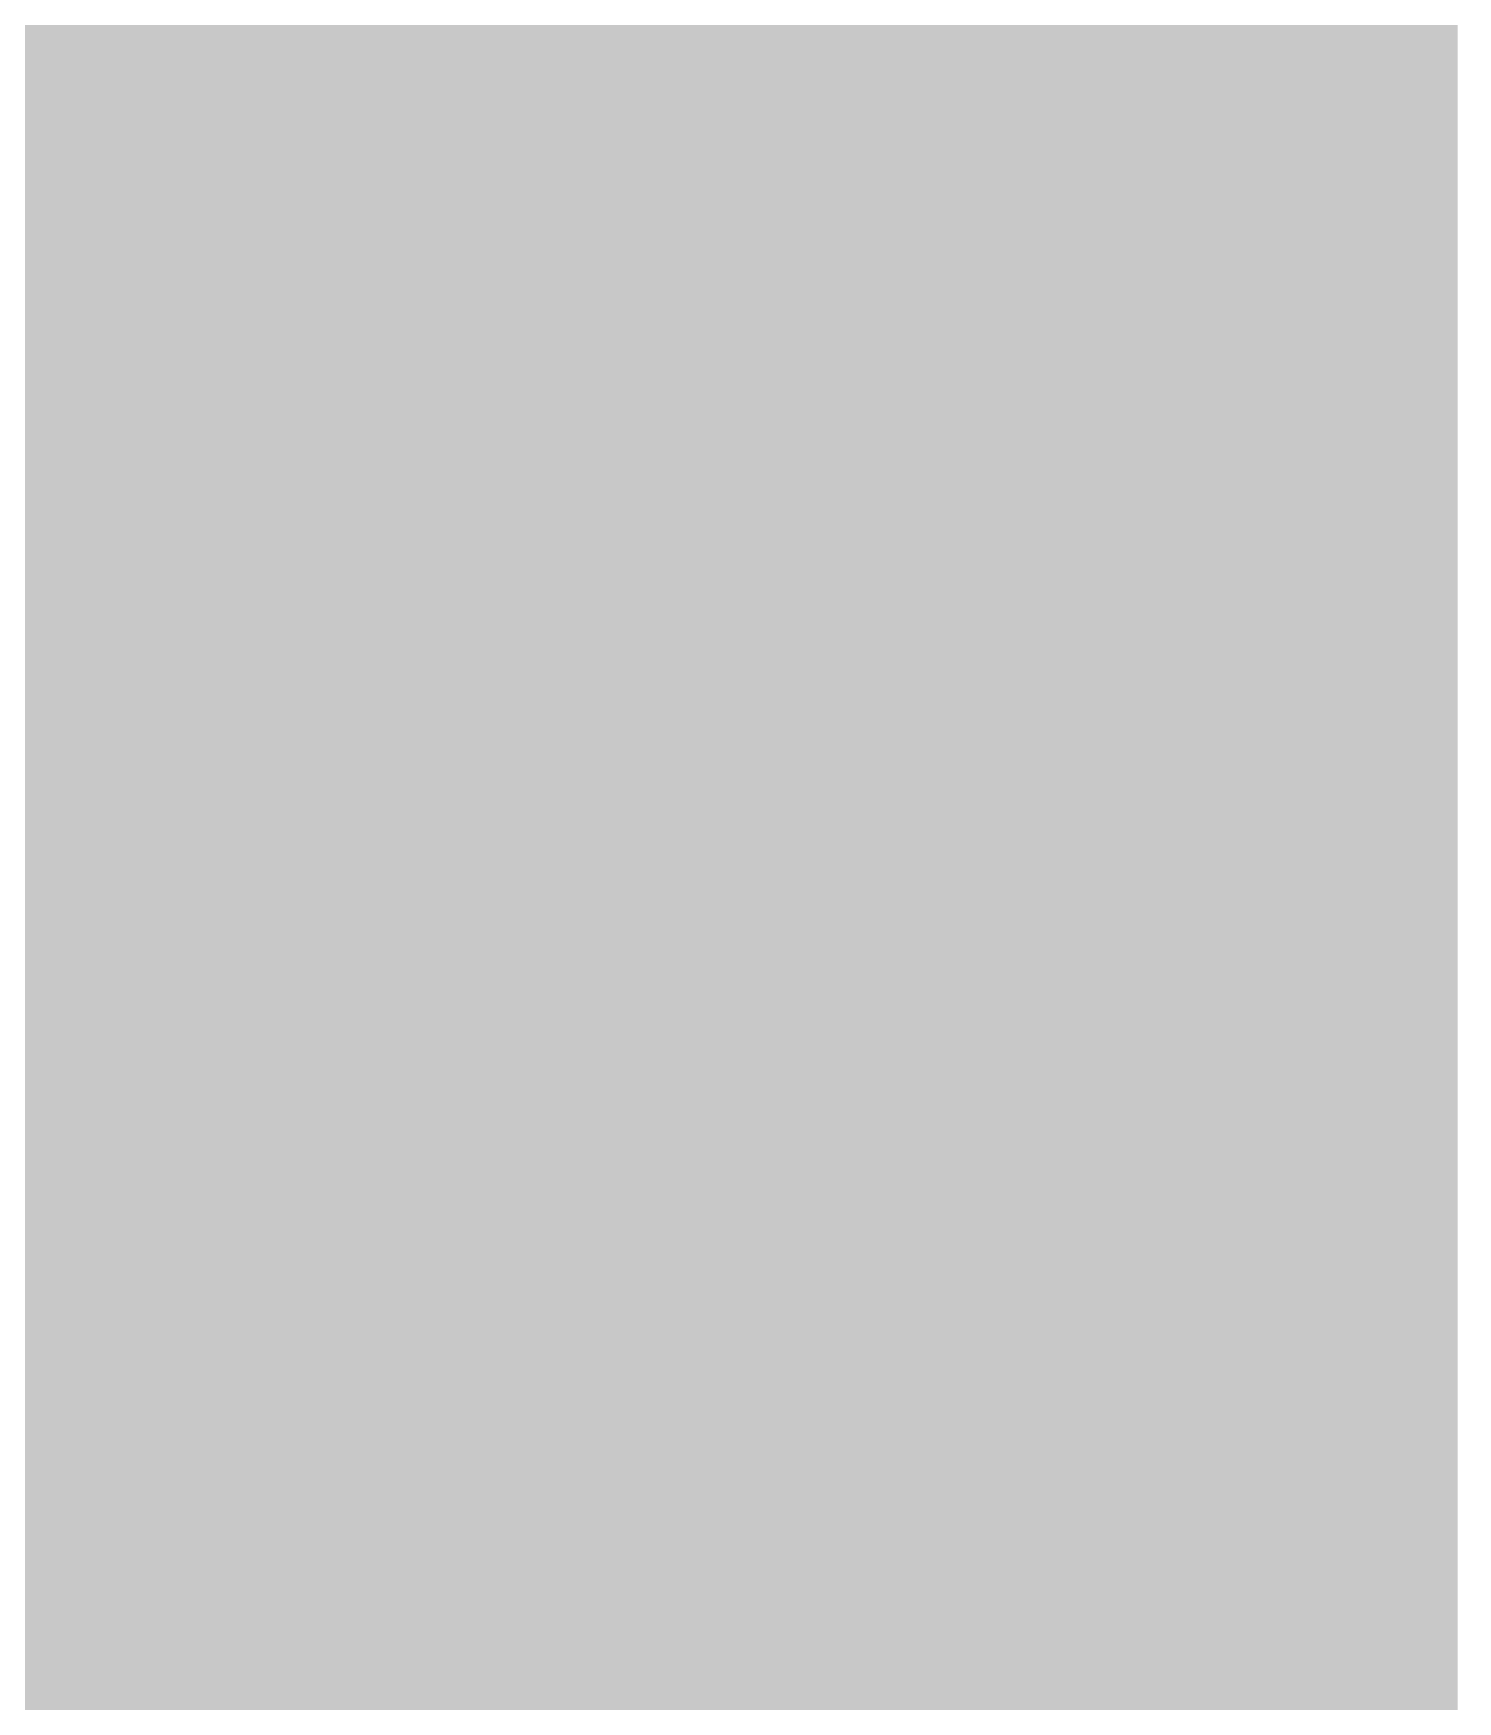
# Model space of a CAD drawing. Extents: x -0.1 to 65.1, y -1.2 to 30.1.
# Drawn here: x 35.0877 to 35.3805, y 5.6083 to 5.9512 of the extents above; entities that cross this region are included whole.
import ezdxf

# ---------------------------------------------------------------- set-up
doc = ezdxf.new("R2010")
doc.units = 0
doc.header["$MEASUREMENT"] = 0
doc.layers.get('0').update_dxf_attribs({"linetype": 'CONTINUOUS'})
doc.layers.add('2D_LINE_126', color=7, linetype='CONTINUOUS')

# ---------------------------------------------------------------- blocks, each defined once
blk = doc.blocks.new('SMOOTH_0$0254')
at = {"const_width": 0.0127}
blk.add_lwpolyline([(-0.00635, 0, 1), (0.00635, 0, 1)], format="xyb", close=True, dxfattribs=at)
blk = doc.blocks.new('DRAWING_63')
at = {"layer": '2D_LINE_126', "const_width": 0.0254}
for points in [[(4.98348, -1.90881), (4.98348, -1.89738), (4.98348, -1.88595), (4.98348, -1.87452), (4.98348, -1.86309), (4.98348, -1.85166), (4.98348, -1.84023), (4.98348, -1.8288), (4.98348, -1.81737), (4.98348, -1.80594), (4.98348, -1.79451), (4.98348, -1.78308), (4.98348, -1.77165), (4.98348, -1.76022), (4.98348, -1.74879), (4.98348, -1.73736), (4.98348, -1.72593), (4.98348, -1.7145), (4.98348, -1.70307), (4.98348, -1.69164), (4.98348, -1.68021), (4.98348, -1.66878), (4.98348, -1.65735), (4.98348, -1.64592), (4.98348, -1.63449), (4.98348, -1.62306), (4.98348, -1.61163), (4.98348, -1.6002), (4.98348, -1.58877), (4.98348, -1.57734), (4.98348, -1.56591), (4.98348, -1.55448), (4.98348, -1.54305), (4.98348, -1.53162)], [(4.74345, -1.90881), (4.74345, -1.89738), (4.74345, -1.88595), (4.74345, -1.87452), (4.74345, -1.86309), (4.74345, -1.85166), (4.74345, -1.84023), (4.74345, -1.8288), (4.74345, -1.81737), (4.74345, -1.80594), (4.74345, -1.79451), (4.74345, -1.78308), (4.74345, -1.77165), (4.74345, -1.76022), (4.74345, -1.74879), (4.74345, -1.73736), (4.74345, -1.72593), (4.74345, -1.7145), (4.74345, -1.70307), (4.74345, -1.69164), (4.74345, -1.68021), (4.74345, -1.66878), (4.74345, -1.65735), (4.74345, -1.64592), (4.74345, -1.63449), (4.74345, -1.62306), (4.74345, -1.61163), (4.74345, -1.6002), (4.74345, -1.58877), (4.74345, -1.57734), (4.74345, -1.56591), (4.74345, -1.55448), (4.74345, -1.54305), (4.74345, -1.53162)], [(4.9149, -1.90881), (4.9149, -1.89738), (4.9149, -1.88595), (4.9149, -1.87452), (4.9149, -1.86309), (4.9149, -1.85166), (4.9149, -1.84023), (4.9149, -1.8288), (4.9149, -1.81737), (4.9149, -1.80594), (4.9149, -1.79451), (4.9149, -1.78308), (4.9149, -1.77165), (4.9149, -1.76022), (4.9149, -1.74879), (4.9149, -1.73736), (4.9149, -1.72593), (4.9149, -1.7145), (4.9149, -1.70307), (4.9149, -1.69164), (4.9149, -1.68021), (4.9149, -1.66878), (4.9149, -1.65735), (4.9149, -1.64592), (4.9149, -1.63449), (4.9149, -1.62306), (4.9149, -1.61163), (4.9149, -1.6002), (4.9149, -1.58877), (4.9149, -1.57734), (4.9149, -1.56591), (4.9149, -1.55448), (4.9149, -1.54305), (4.9149, -1.53162)], [(4.73202, -1.90881), (4.73202, -1.89738), (4.73202, -1.88595), (4.73202, -1.87452), (4.73202, -1.86309), (4.73202, -1.85166), (4.73202, -1.84023), (4.73202, -1.8288), (4.73202, -1.81737), (4.73202, -1.80594), (4.73202, -1.79451), (4.73202, -1.78308), (4.73202, -1.77165), (4.73202, -1.76022), (4.73202, -1.74879), (4.73202, -1.73736), (4.73202, -1.72593), (4.73202, -1.7145), (4.73202, -1.70307), (4.73202, -1.69164), (4.73202, -1.68021), (4.73202, -1.66878), (4.73202, -1.65735), (4.73202, -1.64592), (4.73202, -1.63449), (4.73202, -1.62306), (4.73202, -1.61163), (4.73202, -1.6002), (4.73202, -1.58877), (4.73202, -1.57734), (4.73202, -1.56591), (4.73202, -1.55448), (4.73202, -1.54305), (4.73202, -1.53162)], [(4.77774, -1.90881), (4.77774, -1.89738), (4.77774, -1.88595), (4.77774, -1.87452), (4.77774, -1.86309), (4.77774, -1.85166), (4.77774, -1.84023), (4.77774, -1.8288), (4.77774, -1.81737), (4.77774, -1.80594), (4.77774, -1.79451), (4.77774, -1.78308), (4.77774, -1.77165), (4.77774, -1.76022), (4.77774, -1.74879), (4.77774, -1.73736), (4.77774, -1.72593), (4.77774, -1.7145), (4.77774, -1.70307), (4.77774, -1.69164), (4.77774, -1.68021), (4.77774, -1.66878), (4.77774, -1.65735), (4.77774, -1.64592), (4.77774, -1.63449), (4.77774, -1.62306), (4.77774, -1.61163), (4.77774, -1.6002), (4.77774, -1.58877), (4.77774, -1.57734), (4.77774, -1.56591), (4.77774, -1.55448), (4.77774, -1.54305), (4.77774, -1.53162)], [(4.76631, -1.90881), (4.76631, -1.89738), (4.76631, -1.88595), (4.76631, -1.87452), (4.76631, -1.86309), (4.76631, -1.85166), (4.76631, -1.84023), (4.76631, -1.8288), (4.76631, -1.81737), (4.76631, -1.80594), (4.76631, -1.79451), (4.76631, -1.78308), (4.76631, -1.77165), (4.76631, -1.76022), (4.76631, -1.74879), (4.76631, -1.73736), (4.76631, -1.72593), (4.76631, -1.7145), (4.76631, -1.70307), (4.76631, -1.69164), (4.76631, -1.68021), (4.76631, -1.66878), (4.76631, -1.65735), (4.76631, -1.64592), (4.76631, -1.63449), (4.76631, -1.62306), (4.76631, -1.61163), (4.76631, -1.6002), (4.76631, -1.58877), (4.76631, -1.57734), (4.76631, -1.56591), (4.76631, -1.55448), (4.76631, -1.54305), (4.76631, -1.53162)], [(4.97205, -1.90881), (4.97205, -1.89738), (4.97205, -1.88595), (4.97205, -1.87452), (4.97205, -1.86309), (4.97205, -1.85166), (4.97205, -1.84023), (4.97205, -1.8288), (4.97205, -1.81737), (4.97205, -1.80594), (4.97205, -1.79451), (4.97205, -1.78308), (4.97205, -1.77165), (4.97205, -1.76022), (4.97205, -1.74879), (4.97205, -1.73736), (4.97205, -1.72593), (4.97205, -1.7145), (4.97205, -1.70307), (4.97205, -1.69164), (4.97205, -1.68021), (4.97205, -1.66878), (4.97205, -1.65735), (4.97205, -1.64592), (4.97205, -1.63449), (4.97205, -1.62306), (4.97205, -1.61163), (4.97205, -1.6002), (4.97205, -1.58877), (4.97205, -1.57734), (4.97205, -1.56591), (4.97205, -1.55448), (4.97205, -1.54305), (4.97205, -1.53162)], [(4.8006, -1.90881), (4.8006, -1.89738), (4.8006, -1.88595), (4.8006, -1.87452), (4.8006, -1.86309), (4.8006, -1.85166), (4.8006, -1.84023), (4.8006, -1.8288), (4.8006, -1.81737), (4.8006, -1.80594), (4.8006, -1.79451), (4.8006, -1.78308), (4.8006, -1.77165), (4.8006, -1.76022), (4.8006, -1.74879), (4.8006, -1.73736), (4.8006, -1.72593), (4.8006, -1.7145), (4.8006, -1.70307), (4.8006, -1.69164), (4.8006, -1.68021), (4.8006, -1.66878), (4.8006, -1.65735), (4.8006, -1.64592), (4.8006, -1.63449), (4.8006, -1.62306), (4.8006, -1.61163), (4.8006, -1.6002), (4.8006, -1.58877), (4.8006, -1.57734), (4.8006, -1.56591), (4.8006, -1.55448), (4.8006, -1.54305), (4.8006, -1.53162)], [(4.82346, -1.90881), (4.82346, -1.89738), (4.82346, -1.88595), (4.82346, -1.87452), (4.82346, -1.86309), (4.82346, -1.85166), (4.82346, -1.84023), (4.82346, -1.8288), (4.82346, -1.81737), (4.82346, -1.80594), (4.82346, -1.79451), (4.82346, -1.78308), (4.82346, -1.77165), (4.82346, -1.76022), (4.82346, -1.74879), (4.82346, -1.73736), (4.82346, -1.72593), (4.82346, -1.7145), (4.82346, -1.70307), (4.82346, -1.69164), (4.82346, -1.68021), (4.82346, -1.66878), (4.82346, -1.65735), (4.82346, -1.64592), (4.82346, -1.63449), (4.82346, -1.62306), (4.82346, -1.61163), (4.82346, -1.6002), (4.82346, -1.58877), (4.82346, -1.57734), (4.82346, -1.56591), (4.82346, -1.55448), (4.82346, -1.54305), (4.82346, -1.53162)], [(5.01777, -1.90881), (5.01777, -1.89738), (5.01777, -1.88595), (5.01777, -1.87452), (5.01777, -1.86309), (5.01777, -1.85166), (5.01777, -1.84023), (5.01777, -1.8288), (5.01777, -1.81737), (5.01777, -1.80594), (5.01777, -1.79451), (5.01777, -1.78308), (5.01777, -1.77165), (5.01777, -1.76022), (5.01777, -1.74879), (5.01777, -1.73736), (5.01777, -1.72593), (5.01777, -1.7145), (5.01777, -1.70307), (5.01777, -1.69164), (5.01777, -1.68021), (5.01777, -1.66878), (5.01777, -1.65735), (5.01777, -1.64592), (5.01777, -1.63449), (5.01777, -1.62306), (5.01777, -1.61163), (5.01777, -1.6002), (5.01777, -1.58877), (5.01777, -1.57734), (5.01777, -1.56591), (5.01777, -1.55448), (5.01777, -1.54305), (5.01777, -1.53162)], [(4.85775, -1.90881), (4.85775, -1.89738), (4.85775, -1.88595), (4.85775, -1.87452), (4.85775, -1.86309), (4.85775, -1.85166), (4.85775, -1.84023), (4.85775, -1.8288), (4.85775, -1.81737), (4.85775, -1.80594), (4.85775, -1.79451), (4.85775, -1.78308), (4.85775, -1.77165), (4.85775, -1.76022), (4.85775, -1.74879), (4.85775, -1.73736), (4.85775, -1.72593), (4.85775, -1.7145), (4.85775, -1.70307), (4.85775, -1.69164), (4.85775, -1.68021), (4.85775, -1.66878), (4.85775, -1.65735), (4.85775, -1.64592), (4.85775, -1.63449), (4.85775, -1.62306), (4.85775, -1.61163), (4.85775, -1.6002), (4.85775, -1.58877), (4.85775, -1.57734), (4.85775, -1.56591), (4.85775, -1.55448), (4.85775, -1.54305), (4.85775, -1.53162)], [(5.01777, -1.54305), (5.00634, -1.54305), (5.00634, -1.53162)], [(5.01777, -1.55448), (5.00634, -1.55448), (5.00634, -1.54305), (4.99491, -1.54305), (4.99491, -1.53162)], [(5.01777, -1.56591), (5.00634, -1.56591), (5.00634, -1.55448), (4.99491, -1.55448), (4.99491, -1.54305), (4.98348, -1.54305), (4.97205, -1.54305), (4.96062, -1.54305), (4.96062, -1.53162)], [(5.01777, -1.57734), (5.00634, -1.57734), (5.00634, -1.56591), (4.99491, -1.56591), (4.99491, -1.55448), (4.98348, -1.55448), (4.97205, -1.55448), (4.96062, -1.55448), (4.96062, -1.54305), (4.94919, -1.54305), (4.94919, -1.53162)], [(5.01777, -1.58877), (5.00634, -1.58877), (5.00634, -1.57734), (4.99491, -1.57734), (4.99491, -1.56591), (4.98348, -1.56591), (4.97205, -1.56591), (4.96062, -1.56591), (4.96062, -1.55448), (4.94919, -1.55448), (4.94919, -1.54305), (4.93776, -1.54305), (4.93776, -1.53162)], [(5.01777, -1.6002), (5.00634, -1.6002), (5.00634, -1.58877), (4.99491, -1.58877), (4.99491, -1.57734), (4.98348, -1.57734), (4.97205, -1.57734), (4.96062, -1.57734), (4.96062, -1.56591), (4.94919, -1.56591), (4.94919, -1.55448), (4.93776, -1.55448), (4.93776, -1.54305), (4.92633, -1.54305), (4.92633, -1.53162)], [(5.01777, -1.61163), (5.00634, -1.61163), (5.00634, -1.6002), (4.99491, -1.6002), (4.99491, -1.58877), (4.98348, -1.58877), (4.97205, -1.58877), (4.96062, -1.58877), (4.96062, -1.57734), (4.94919, -1.57734), (4.94919, -1.56591), (4.93776, -1.56591), (4.93776, -1.55448), (4.92633, -1.55448), (4.92633, -1.54305), (4.9149, -1.54305), (4.90347, -1.54305), (4.90347, -1.53162)], [(5.01777, -1.62306), (5.00634, -1.62306), (5.00634, -1.61163), (4.99491, -1.61163), (4.99491, -1.6002), (4.98348, -1.6002), (4.97205, -1.6002), (4.96062, -1.6002), (4.96062, -1.58877), (4.94919, -1.58877), (4.94919, -1.57734), (4.93776, -1.57734), (4.93776, -1.56591), (4.92633, -1.56591), (4.92633, -1.55448), (4.9149, -1.55448), (4.90347, -1.55448), (4.90347, -1.54305), (4.89204, -1.54305), (4.89204, -1.53162)], [(5.01777, -1.63449), (5.00634, -1.63449), (5.00634, -1.62306), (4.99491, -1.62306), (4.99491, -1.61163), (4.98348, -1.61163), (4.97205, -1.61163), (4.96062, -1.61163), (4.96062, -1.6002), (4.94919, -1.6002), (4.94919, -1.58877), (4.93776, -1.58877), (4.93776, -1.57734), (4.92633, -1.57734), (4.92633, -1.56591), (4.9149, -1.56591), (4.90347, -1.56591), (4.90347, -1.55448), (4.89204, -1.55448), (4.89204, -1.54305), (4.88061, -1.54305), (4.88061, -1.53162)], [(5.01777, -1.64592), (5.00634, -1.64592), (5.00634, -1.63449), (4.99491, -1.63449), (4.99491, -1.62306), (4.98348, -1.62306), (4.97205, -1.62306), (4.96062, -1.62306), (4.96062, -1.61163), (4.94919, -1.61163), (4.94919, -1.6002), (4.93776, -1.6002), (4.93776, -1.58877), (4.92633, -1.58877), (4.92633, -1.57734), (4.9149, -1.57734), (4.90347, -1.57734), (4.90347, -1.56591), (4.89204, -1.56591), (4.89204, -1.55448), (4.88061, -1.55448), (4.88061, -1.54305), (4.86918, -1.54305), (4.86918, -1.53162)], [(5.01777, -1.65735), (5.00634, -1.65735), (5.00634, -1.64592), (4.99491, -1.64592), (4.99491, -1.63449), (4.98348, -1.63449), (4.97205, -1.63449), (4.96062, -1.63449), (4.96062, -1.62306), (4.94919, -1.62306), (4.94919, -1.61163), (4.93776, -1.61163), (4.93776, -1.6002), (4.92633, -1.6002), (4.92633, -1.58877), (4.9149, -1.58877), (4.90347, -1.58877), (4.90347, -1.57734), (4.89204, -1.57734), (4.89204, -1.56591), (4.88061, -1.56591), (4.88061, -1.55448), (4.86918, -1.55448), (4.86918, -1.54305), (4.85775, -1.54305), (4.84632, -1.54305), (4.84632, -1.53162)], [(5.01777, -1.66878), (5.00634, -1.66878), (5.00634, -1.65735), (4.99491, -1.65735), (4.99491, -1.64592), (4.98348, -1.64592), (4.97205, -1.64592), (4.96062, -1.64592), (4.96062, -1.63449), (4.94919, -1.63449), (4.94919, -1.62306), (4.93776, -1.62306), (4.93776, -1.61163), (4.92633, -1.61163), (4.92633, -1.6002), (4.9149, -1.6002), (4.90347, -1.6002), (4.90347, -1.58877), (4.89204, -1.58877), (4.89204, -1.57734), (4.88061, -1.57734), (4.88061, -1.56591), (4.86918, -1.56591), (4.86918, -1.55448), (4.85775, -1.55448), (4.84632, -1.55448), (4.84632, -1.54305), (4.83489, -1.54305), (4.83489, -1.53162)], [(5.01777, -1.68021), (5.00634, -1.68021), (5.00634, -1.66878), (4.99491, -1.66878), (4.99491, -1.65735), (4.98348, -1.65735), (4.97205, -1.65735), (4.96062, -1.65735), (4.96062, -1.64592), (4.94919, -1.64592), (4.94919, -1.63449), (4.93776, -1.63449), (4.93776, -1.62306), (4.92633, -1.62306), (4.92633, -1.61163), (4.9149, -1.61163), (4.90347, -1.61163), (4.90347, -1.6002), (4.89204, -1.6002), (4.89204, -1.58877), (4.88061, -1.58877), (4.88061, -1.57734), (4.86918, -1.57734), (4.86918, -1.56591), (4.85775, -1.56591), (4.84632, -1.56591), (4.84632, -1.55448), (4.83489, -1.55448), (4.83489, -1.54305), (4.82346, -1.54305), (4.81203, -1.54305), (4.81203, -1.53162)], [(5.01777, -1.69164), (5.00634, -1.69164), (5.00634, -1.68021), (4.99491, -1.68021), (4.99491, -1.66878), (4.98348, -1.66878), (4.97205, -1.66878), (4.96062, -1.66878), (4.96062, -1.65735), (4.94919, -1.65735), (4.94919, -1.64592), (4.93776, -1.64592), (4.93776, -1.63449), (4.92633, -1.63449), (4.92633, -1.62306), (4.9149, -1.62306), (4.90347, -1.62306), (4.90347, -1.61163), (4.89204, -1.61163), (4.89204, -1.6002), (4.88061, -1.6002), (4.88061, -1.58877), (4.86918, -1.58877), (4.86918, -1.57734), (4.85775, -1.57734), (4.84632, -1.57734), (4.84632, -1.56591), (4.83489, -1.56591), (4.83489, -1.55448), (4.82346, -1.55448), (4.81203, -1.55448), (4.81203, -1.54305), (4.8006, -1.54305), (4.78917, -1.54305), (4.78917, -1.53162)], [(5.01777, -1.70307), (5.00634, -1.70307), (5.00634, -1.69164), (4.99491, -1.69164), (4.99491, -1.68021), (4.98348, -1.68021), (4.97205, -1.68021), (4.96062, -1.68021), (4.96062, -1.66878), (4.94919, -1.66878), (4.94919, -1.65735), (4.93776, -1.65735), (4.93776, -1.64592), (4.92633, -1.64592), (4.92633, -1.63449), (4.9149, -1.63449), (4.90347, -1.63449), (4.90347, -1.62306), (4.89204, -1.62306), (4.89204, -1.61163), (4.88061, -1.61163), (4.88061, -1.6002), (4.86918, -1.6002), (4.86918, -1.58877), (4.85775, -1.58877), (4.84632, -1.58877), (4.84632, -1.57734), (4.83489, -1.57734), (4.83489, -1.56591), (4.82346, -1.56591), (4.81203, -1.56591), (4.81203, -1.55448), (4.8006, -1.55448), (4.78917, -1.55448), (4.78917, -1.54305), (4.77774, -1.54305), (4.76631, -1.54305), (4.75488, -1.54305), (4.75488, -1.53162)], [(5.01777, -1.7145), (5.00634, -1.7145), (5.00634, -1.70307), (4.99491, -1.70307), (4.99491, -1.69164), (4.98348, -1.69164), (4.97205, -1.69164), (4.96062, -1.69164), (4.96062, -1.68021), (4.94919, -1.68021), (4.94919, -1.66878), (4.93776, -1.66878), (4.93776, -1.65735), (4.92633, -1.65735), (4.92633, -1.64592), (4.9149, -1.64592), (4.90347, -1.64592), (4.90347, -1.63449), (4.89204, -1.63449), (4.89204, -1.62306), (4.88061, -1.62306), (4.88061, -1.61163), (4.86918, -1.61163), (4.86918, -1.6002), (4.85775, -1.6002), (4.84632, -1.6002), (4.84632, -1.58877), (4.83489, -1.58877), (4.83489, -1.57734), (4.82346, -1.57734), (4.81203, -1.57734), (4.81203, -1.56591), (4.8006, -1.56591), (4.78917, -1.56591), (4.78917, -1.55448), (4.77774, -1.55448), (4.76631, -1.55448), (4.75488, -1.55448), (4.75488, -1.54305), (4.74345, -1.54305), (4.73202, -1.54305), (4.72059, -1.54305)], [(5.01777, -1.72593), (5.00634, -1.72593), (5.00634, -1.7145), (4.99491, -1.7145), (4.99491, -1.70307), (4.98348, -1.70307), (4.97205, -1.70307), (4.96062, -1.70307), (4.96062, -1.69164), (4.94919, -1.69164), (4.94919, -1.68021), (4.93776, -1.68021), (4.93776, -1.66878), (4.92633, -1.66878), (4.92633, -1.65735), (4.9149, -1.65735), (4.90347, -1.65735), (4.90347, -1.64592), (4.89204, -1.64592), (4.89204, -1.63449), (4.88061, -1.63449), (4.88061, -1.62306), (4.86918, -1.62306), (4.86918, -1.61163), (4.85775, -1.61163), (4.84632, -1.61163), (4.84632, -1.6002), (4.83489, -1.6002), (4.83489, -1.58877), (4.82346, -1.58877), (4.81203, -1.58877), (4.81203, -1.57734), (4.8006, -1.57734), (4.78917, -1.57734), (4.78917, -1.56591), (4.77774, -1.56591), (4.76631, -1.56591), (4.75488, -1.56591), (4.75488, -1.55448), (4.74345, -1.55448), (4.73202, -1.55448), (4.72059, -1.55448)], [(5.01777, -1.73736), (5.00634, -1.73736), (5.00634, -1.72593), (4.99491, -1.72593), (4.99491, -1.7145), (4.98348, -1.7145), (4.97205, -1.7145), (4.96062, -1.7145), (4.96062, -1.70307), (4.94919, -1.70307), (4.94919, -1.69164), (4.93776, -1.69164), (4.93776, -1.68021), (4.92633, -1.68021), (4.92633, -1.66878), (4.9149, -1.66878), (4.90347, -1.66878), (4.90347, -1.65735), (4.89204, -1.65735), (4.89204, -1.64592), (4.88061, -1.64592), (4.88061, -1.63449), (4.86918, -1.63449), (4.86918, -1.62306), (4.85775, -1.62306), (4.84632, -1.62306), (4.84632, -1.61163), (4.83489, -1.61163), (4.83489, -1.6002), (4.82346, -1.6002), (4.81203, -1.6002), (4.81203, -1.58877), (4.8006, -1.58877), (4.78917, -1.58877), (4.78917, -1.57734), (4.77774, -1.57734), (4.76631, -1.57734), (4.75488, -1.57734), (4.75488, -1.56591), (4.74345, -1.56591), (4.73202, -1.56591), (4.72059, -1.56591)], [(5.01777, -1.74879), (5.00634, -1.74879), (5.00634, -1.73736), (4.99491, -1.73736), (4.99491, -1.72593), (4.98348, -1.72593), (4.97205, -1.72593), (4.96062, -1.72593), (4.96062, -1.7145), (4.94919, -1.7145), (4.94919, -1.70307), (4.93776, -1.70307), (4.93776, -1.69164), (4.92633, -1.69164), (4.92633, -1.68021), (4.9149, -1.68021), (4.90347, -1.68021), (4.90347, -1.66878), (4.89204, -1.66878), (4.89204, -1.65735), (4.88061, -1.65735), (4.88061, -1.64592), (4.86918, -1.64592), (4.86918, -1.63449), (4.85775, -1.63449), (4.84632, -1.63449), (4.84632, -1.62306), (4.83489, -1.62306), (4.83489, -1.61163), (4.82346, -1.61163), (4.81203, -1.61163), (4.81203, -1.6002), (4.8006, -1.6002), (4.78917, -1.6002), (4.78917, -1.58877), (4.77774, -1.58877), (4.76631, -1.58877), (4.75488, -1.58877), (4.75488, -1.57734), (4.74345, -1.57734), (4.73202, -1.57734), (4.72059, -1.57734)], [(5.01777, -1.76022), (5.00634, -1.76022), (5.00634, -1.74879), (4.99491, -1.74879), (4.99491, -1.73736), (4.98348, -1.73736), (4.97205, -1.73736), (4.96062, -1.73736), (4.96062, -1.72593), (4.94919, -1.72593), (4.94919, -1.7145), (4.93776, -1.7145), (4.93776, -1.70307), (4.92633, -1.70307), (4.92633, -1.69164), (4.9149, -1.69164), (4.90347, -1.69164), (4.90347, -1.68021), (4.89204, -1.68021), (4.89204, -1.66878), (4.88061, -1.66878), (4.88061, -1.65735), (4.86918, -1.65735), (4.86918, -1.64592), (4.85775, -1.64592), (4.84632, -1.64592), (4.84632, -1.63449), (4.83489, -1.63449), (4.83489, -1.62306), (4.82346, -1.62306), (4.81203, -1.62306), (4.81203, -1.61163), (4.8006, -1.61163), (4.78917, -1.61163), (4.78917, -1.6002), (4.77774, -1.6002), (4.76631, -1.6002), (4.75488, -1.6002), (4.75488, -1.58877), (4.74345, -1.58877), (4.73202, -1.58877), (4.72059, -1.58877)], [(5.01777, -1.77165), (5.00634, -1.77165), (5.00634, -1.76022), (4.99491, -1.76022), (4.99491, -1.74879), (4.98348, -1.74879), (4.97205, -1.74879), (4.96062, -1.74879), (4.96062, -1.73736), (4.94919, -1.73736), (4.94919, -1.72593), (4.93776, -1.72593), (4.93776, -1.7145), (4.92633, -1.7145), (4.92633, -1.70307), (4.9149, -1.70307), (4.90347, -1.70307), (4.90347, -1.69164), (4.89204, -1.69164), (4.89204, -1.68021), (4.88061, -1.68021), (4.88061, -1.66878), (4.86918, -1.66878), (4.86918, -1.65735), (4.85775, -1.65735), (4.84632, -1.65735), (4.84632, -1.64592), (4.83489, -1.64592), (4.83489, -1.63449), (4.82346, -1.63449), (4.81203, -1.63449), (4.81203, -1.62306), (4.8006, -1.62306), (4.78917, -1.62306), (4.78917, -1.61163), (4.77774, -1.61163), (4.76631, -1.61163), (4.75488, -1.61163), (4.75488, -1.6002), (4.74345, -1.6002), (4.73202, -1.6002), (4.72059, -1.6002)], [(5.01777, -1.78308), (5.00634, -1.78308), (5.00634, -1.77165), (4.99491, -1.77165), (4.99491, -1.76022), (4.98348, -1.76022), (4.97205, -1.76022), (4.96062, -1.76022), (4.96062, -1.74879), (4.94919, -1.74879), (4.94919, -1.73736), (4.93776, -1.73736), (4.93776, -1.72593), (4.92633, -1.72593), (4.92633, -1.7145), (4.9149, -1.7145), (4.90347, -1.7145), (4.90347, -1.70307), (4.89204, -1.70307), (4.89204, -1.69164), (4.88061, -1.69164), (4.88061, -1.68021), (4.86918, -1.68021), (4.86918, -1.66878), (4.85775, -1.66878), (4.84632, -1.66878), (4.84632, -1.65735), (4.83489, -1.65735), (4.83489, -1.64592), (4.82346, -1.64592), (4.81203, -1.64592), (4.81203, -1.63449), (4.8006, -1.63449), (4.78917, -1.63449), (4.78917, -1.62306), (4.77774, -1.62306), (4.76631, -1.62306), (4.75488, -1.62306), (4.75488, -1.61163), (4.74345, -1.61163), (4.73202, -1.61163), (4.72059, -1.61163)], [(5.01777, -1.79451), (5.00634, -1.79451), (5.00634, -1.78308), (4.99491, -1.78308), (4.99491, -1.77165), (4.98348, -1.77165), (4.97205, -1.77165), (4.96062, -1.77165), (4.96062, -1.76022), (4.94919, -1.76022), (4.94919, -1.74879), (4.93776, -1.74879), (4.93776, -1.73736), (4.92633, -1.73736), (4.92633, -1.72593), (4.9149, -1.72593), (4.90347, -1.72593), (4.90347, -1.7145), (4.89204, -1.7145), (4.89204, -1.70307), (4.88061, -1.70307), (4.88061, -1.69164), (4.86918, -1.69164), (4.86918, -1.68021), (4.85775, -1.68021), (4.84632, -1.68021), (4.84632, -1.66878), (4.83489, -1.66878), (4.83489, -1.65735), (4.82346, -1.65735), (4.81203, -1.65735), (4.81203, -1.64592), (4.8006, -1.64592), (4.78917, -1.64592), (4.78917, -1.63449), (4.77774, -1.63449), (4.76631, -1.63449), (4.75488, -1.63449), (4.75488, -1.62306), (4.74345, -1.62306), (4.73202, -1.62306), (4.72059, -1.62306)], [(5.01777, -1.80594), (5.00634, -1.80594), (5.00634, -1.79451), (4.99491, -1.79451), (4.99491, -1.78308), (4.98348, -1.78308), (4.97205, -1.78308), (4.96062, -1.78308), (4.96062, -1.77165), (4.94919, -1.77165), (4.94919, -1.76022), (4.93776, -1.76022), (4.93776, -1.74879), (4.92633, -1.74879), (4.92633, -1.73736), (4.9149, -1.73736), (4.90347, -1.73736), (4.90347, -1.72593), (4.89204, -1.72593), (4.89204, -1.7145), (4.88061, -1.7145), (4.88061, -1.70307), (4.86918, -1.70307), (4.86918, -1.69164), (4.85775, -1.69164), (4.84632, -1.69164), (4.84632, -1.68021), (4.83489, -1.68021), (4.83489, -1.66878), (4.82346, -1.66878), (4.81203, -1.66878), (4.81203, -1.65735), (4.8006, -1.65735), (4.78917, -1.65735), (4.78917, -1.64592), (4.77774, -1.64592), (4.76631, -1.64592), (4.75488, -1.64592), (4.75488, -1.63449), (4.74345, -1.63449), (4.73202, -1.63449), (4.72059, -1.63449)], [(5.01777, -1.81737), (5.00634, -1.81737), (5.00634, -1.80594), (4.99491, -1.80594), (4.99491, -1.79451), (4.98348, -1.79451), (4.97205, -1.79451), (4.96062, -1.79451), (4.96062, -1.78308), (4.94919, -1.78308), (4.94919, -1.77165), (4.93776, -1.77165), (4.93776, -1.76022), (4.92633, -1.76022), (4.92633, -1.74879), (4.9149, -1.74879), (4.90347, -1.74879), (4.90347, -1.73736), (4.89204, -1.73736), (4.89204, -1.72593), (4.88061, -1.72593), (4.88061, -1.7145), (4.86918, -1.7145), (4.86918, -1.70307), (4.85775, -1.70307), (4.84632, -1.70307), (4.84632, -1.69164), (4.83489, -1.69164), (4.83489, -1.68021), (4.82346, -1.68021), (4.81203, -1.68021), (4.81203, -1.66878), (4.8006, -1.66878), (4.78917, -1.66878), (4.78917, -1.65735), (4.77774, -1.65735), (4.76631, -1.65735), (4.75488, -1.65735), (4.75488, -1.64592), (4.74345, -1.64592), (4.73202, -1.64592), (4.72059, -1.64592)], [(5.01777, -1.8288), (5.00634, -1.8288), (5.00634, -1.81737), (4.99491, -1.81737), (4.99491, -1.80594), (4.98348, -1.80594), (4.97205, -1.80594), (4.96062, -1.80594), (4.96062, -1.79451), (4.94919, -1.79451), (4.94919, -1.78308), (4.93776, -1.78308), (4.93776, -1.77165), (4.92633, -1.77165), (4.92633, -1.76022), (4.9149, -1.76022), (4.90347, -1.76022), (4.90347, -1.74879), (4.89204, -1.74879), (4.89204, -1.73736), (4.88061, -1.73736), (4.88061, -1.72593), (4.86918, -1.72593), (4.86918, -1.7145), (4.85775, -1.7145), (4.84632, -1.7145), (4.84632, -1.70307), (4.83489, -1.70307), (4.83489, -1.69164), (4.82346, -1.69164), (4.81203, -1.69164), (4.81203, -1.68021), (4.8006, -1.68021), (4.78917, -1.68021), (4.78917, -1.66878), (4.77774, -1.66878), (4.76631, -1.66878), (4.75488, -1.66878), (4.75488, -1.65735), (4.74345, -1.65735), (4.73202, -1.65735), (4.72059, -1.65735)], [(5.01777, -1.84023), (5.00634, -1.84023), (5.00634, -1.8288), (4.99491, -1.8288), (4.99491, -1.81737), (4.98348, -1.81737), (4.97205, -1.81737), (4.96062, -1.81737), (4.96062, -1.80594), (4.94919, -1.80594), (4.94919, -1.79451), (4.93776, -1.79451), (4.93776, -1.78308), (4.92633, -1.78308), (4.92633, -1.77165), (4.9149, -1.77165), (4.90347, -1.77165), (4.90347, -1.76022), (4.89204, -1.76022), (4.89204, -1.74879), (4.88061, -1.74879), (4.88061, -1.73736), (4.86918, -1.73736), (4.86918, -1.72593), (4.85775, -1.72593), (4.84632, -1.72593), (4.84632, -1.7145), (4.83489, -1.7145), (4.83489, -1.70307), (4.82346, -1.70307), (4.81203, -1.70307), (4.81203, -1.69164), (4.8006, -1.69164), (4.78917, -1.69164), (4.78917, -1.68021), (4.77774, -1.68021), (4.76631, -1.68021), (4.75488, -1.68021), (4.75488, -1.66878), (4.74345, -1.66878), (4.73202, -1.66878), (4.72059, -1.66878)], [(5.01777, -1.85166), (5.00634, -1.85166), (5.00634, -1.84023), (4.99491, -1.84023), (4.99491, -1.8288), (4.98348, -1.8288), (4.97205, -1.8288), (4.96062, -1.8288), (4.96062, -1.81737), (4.94919, -1.81737), (4.94919, -1.80594), (4.93776, -1.80594), (4.93776, -1.79451), (4.92633, -1.79451), (4.92633, -1.78308), (4.9149, -1.78308), (4.90347, -1.78308), (4.90347, -1.77165), (4.89204, -1.77165), (4.89204, -1.76022), (4.88061, -1.76022), (4.88061, -1.74879), (4.86918, -1.74879), (4.86918, -1.73736), (4.85775, -1.73736), (4.84632, -1.73736), (4.84632, -1.72593), (4.83489, -1.72593), (4.83489, -1.7145), (4.82346, -1.7145), (4.81203, -1.7145), (4.81203, -1.70307), (4.8006, -1.70307), (4.78917, -1.70307), (4.78917, -1.69164), (4.77774, -1.69164), (4.76631, -1.69164), (4.75488, -1.69164), (4.75488, -1.68021), (4.74345, -1.68021), (4.73202, -1.68021), (4.72059, -1.68021)], [(5.01777, -1.86309), (5.00634, -1.86309), (5.00634, -1.85166), (4.99491, -1.85166), (4.99491, -1.84023), (4.98348, -1.84023), (4.97205, -1.84023), (4.96062, -1.84023), (4.96062, -1.8288), (4.94919, -1.8288), (4.94919, -1.81737), (4.93776, -1.81737), (4.93776, -1.80594), (4.92633, -1.80594), (4.92633, -1.79451), (4.9149, -1.79451), (4.90347, -1.79451), (4.90347, -1.78308), (4.89204, -1.78308), (4.89204, -1.77165), (4.88061, -1.77165), (4.88061, -1.76022), (4.86918, -1.76022), (4.86918, -1.74879), (4.85775, -1.74879), (4.84632, -1.74879), (4.84632, -1.73736), (4.83489, -1.73736), (4.83489, -1.72593), (4.82346, -1.72593), (4.81203, -1.72593), (4.81203, -1.7145), (4.8006, -1.7145), (4.78917, -1.7145), (4.78917, -1.70307), (4.77774, -1.70307), (4.76631, -1.70307), (4.75488, -1.70307), (4.75488, -1.69164), (4.74345, -1.69164), (4.73202, -1.69164), (4.72059, -1.69164)], [(5.01777, -1.87452), (5.00634, -1.87452), (5.00634, -1.86309), (4.99491, -1.86309), (4.99491, -1.85166), (4.98348, -1.85166), (4.97205, -1.85166), (4.96062, -1.85166), (4.96062, -1.84023), (4.94919, -1.84023), (4.94919, -1.8288), (4.93776, -1.8288), (4.93776, -1.81737), (4.92633, -1.81737), (4.92633, -1.80594), (4.9149, -1.80594), (4.90347, -1.80594), (4.90347, -1.79451), (4.89204, -1.79451), (4.89204, -1.78308), (4.88061, -1.78308), (4.88061, -1.77165), (4.86918, -1.77165), (4.86918, -1.76022), (4.85775, -1.76022), (4.84632, -1.76022), (4.84632, -1.74879), (4.83489, -1.74879), (4.83489, -1.73736), (4.82346, -1.73736), (4.81203, -1.73736), (4.81203, -1.72593), (4.8006, -1.72593), (4.78917, -1.72593), (4.78917, -1.7145), (4.77774, -1.7145), (4.76631, -1.7145), (4.75488, -1.7145), (4.75488, -1.70307), (4.74345, -1.70307), (4.73202, -1.70307), (4.72059, -1.70307)], [(5.01777, -1.88595), (5.00634, -1.88595), (5.00634, -1.87452), (4.99491, -1.87452), (4.99491, -1.86309), (4.98348, -1.86309), (4.97205, -1.86309), (4.96062, -1.86309), (4.96062, -1.85166), (4.94919, -1.85166), (4.94919, -1.84023), (4.93776, -1.84023), (4.93776, -1.8288), (4.92633, -1.8288), (4.92633, -1.81737), (4.9149, -1.81737), (4.90347, -1.81737), (4.90347, -1.80594), (4.89204, -1.80594), (4.89204, -1.79451), (4.88061, -1.79451), (4.88061, -1.78308), (4.86918, -1.78308), (4.86918, -1.77165), (4.85775, -1.77165), (4.84632, -1.77165), (4.84632, -1.76022), (4.83489, -1.76022), (4.83489, -1.74879), (4.82346, -1.74879), (4.81203, -1.74879), (4.81203, -1.73736), (4.8006, -1.73736), (4.78917, -1.73736), (4.78917, -1.72593), (4.77774, -1.72593), (4.76631, -1.72593), (4.75488, -1.72593), (4.75488, -1.7145), (4.74345, -1.7145), (4.73202, -1.7145), (4.72059, -1.7145)], [(5.01777, -1.89738), (5.00634, -1.89738), (5.00634, -1.88595), (4.99491, -1.88595), (4.99491, -1.87452), (4.98348, -1.87452), (4.97205, -1.87452), (4.96062, -1.87452), (4.96062, -1.86309), (4.94919, -1.86309), (4.94919, -1.85166), (4.93776, -1.85166), (4.93776, -1.84023), (4.92633, -1.84023), (4.92633, -1.8288), (4.9149, -1.8288), (4.90347, -1.8288), (4.90347, -1.81737), (4.89204, -1.81737), (4.89204, -1.80594), (4.88061, -1.80594), (4.88061, -1.79451), (4.86918, -1.79451), (4.86918, -1.78308), (4.85775, -1.78308), (4.84632, -1.78308), (4.84632, -1.77165), (4.83489, -1.77165), (4.83489, -1.76022), (4.82346, -1.76022), (4.81203, -1.76022), (4.81203, -1.74879), (4.8006, -1.74879), (4.78917, -1.74879), (4.78917, -1.73736), (4.77774, -1.73736), (4.76631, -1.73736), (4.75488, -1.73736), (4.75488, -1.72593), (4.74345, -1.72593), (4.73202, -1.72593), (4.72059, -1.72593)], [(5.00634, -1.90881), (5.00634, -1.89738), (4.99491, -1.89738), (4.99491, -1.88595), (4.98348, -1.88595), (4.97205, -1.88595), (4.96062, -1.88595), (4.96062, -1.87452), (4.94919, -1.87452), (4.94919, -1.86309), (4.93776, -1.86309), (4.93776, -1.85166), (4.92633, -1.85166), (4.92633, -1.84023), (4.9149, -1.84023), (4.90347, -1.84023), (4.90347, -1.8288), (4.89204, -1.8288), (4.89204, -1.81737), (4.88061, -1.81737), (4.88061, -1.80594), (4.86918, -1.80594), (4.86918, -1.79451), (4.85775, -1.79451), (4.84632, -1.79451), (4.84632, -1.78308), (4.83489, -1.78308), (4.83489, -1.77165), (4.82346, -1.77165), (4.81203, -1.77165), (4.81203, -1.76022), (4.8006, -1.76022), (4.78917, -1.76022), (4.78917, -1.74879), (4.77774, -1.74879), (4.76631, -1.74879), (4.75488, -1.74879), (4.75488, -1.73736), (4.74345, -1.73736), (4.73202, -1.73736), (4.72059, -1.73736)], [(4.99491, -1.90881), (4.99491, -1.89738), (4.98348, -1.89738), (4.97205, -1.89738), (4.96062, -1.89738), (4.96062, -1.88595), (4.94919, -1.88595), (4.94919, -1.87452), (4.93776, -1.87452), (4.93776, -1.86309), (4.92633, -1.86309), (4.92633, -1.85166), (4.9149, -1.85166), (4.90347, -1.85166), (4.90347, -1.84023), (4.89204, -1.84023), (4.89204, -1.8288), (4.88061, -1.8288), (4.88061, -1.81737), (4.86918, -1.81737), (4.86918, -1.80594), (4.85775, -1.80594), (4.84632, -1.80594), (4.84632, -1.79451), (4.83489, -1.79451), (4.83489, -1.78308), (4.82346, -1.78308), (4.81203, -1.78308), (4.81203, -1.77165), (4.8006, -1.77165), (4.78917, -1.77165), (4.78917, -1.76022), (4.77774, -1.76022), (4.76631, -1.76022), (4.75488, -1.76022), (4.75488, -1.74879), (4.74345, -1.74879), (4.73202, -1.74879), (4.72059, -1.74879)], [(4.96062, -1.90881), (4.96062, -1.89738), (4.94919, -1.89738), (4.94919, -1.88595), (4.93776, -1.88595), (4.93776, -1.87452), (4.92633, -1.87452), (4.92633, -1.86309), (4.9149, -1.86309), (4.90347, -1.86309), (4.90347, -1.85166), (4.89204, -1.85166), (4.89204, -1.84023), (4.88061, -1.84023), (4.88061, -1.8288), (4.86918, -1.8288), (4.86918, -1.81737), (4.85775, -1.81737), (4.84632, -1.81737), (4.84632, -1.80594), (4.83489, -1.80594), (4.83489, -1.79451), (4.82346, -1.79451), (4.81203, -1.79451), (4.81203, -1.78308), (4.8006, -1.78308), (4.78917, -1.78308), (4.78917, -1.77165), (4.77774, -1.77165), (4.76631, -1.77165), (4.75488, -1.77165), (4.75488, -1.76022), (4.74345, -1.76022), (4.73202, -1.76022), (4.72059, -1.76022)], [(4.94919, -1.90881), (4.94919, -1.89738), (4.93776, -1.89738), (4.93776, -1.88595), (4.92633, -1.88595), (4.92633, -1.87452), (4.9149, -1.87452), (4.90347, -1.87452), (4.90347, -1.86309), (4.89204, -1.86309), (4.89204, -1.85166), (4.88061, -1.85166), (4.88061, -1.84023), (4.86918, -1.84023), (4.86918, -1.8288), (4.85775, -1.8288), (4.84632, -1.8288), (4.84632, -1.81737), (4.83489, -1.81737), (4.83489, -1.80594), (4.82346, -1.80594), (4.81203, -1.80594), (4.81203, -1.79451), (4.8006, -1.79451), (4.78917, -1.79451), (4.78917, -1.78308), (4.77774, -1.78308), (4.76631, -1.78308), (4.75488, -1.78308), (4.75488, -1.77165), (4.74345, -1.77165), (4.73202, -1.77165), (4.72059, -1.77165)], [(4.93776, -1.90881), (4.93776, -1.89738), (4.92633, -1.89738), (4.92633, -1.88595), (4.9149, -1.88595), (4.90347, -1.88595), (4.90347, -1.87452), (4.89204, -1.87452), (4.89204, -1.86309), (4.88061, -1.86309), (4.88061, -1.85166), (4.86918, -1.85166), (4.86918, -1.84023), (4.85775, -1.84023), (4.84632, -1.84023), (4.84632, -1.8288), (4.83489, -1.8288), (4.83489, -1.81737), (4.82346, -1.81737), (4.81203, -1.81737), (4.81203, -1.80594), (4.8006, -1.80594), (4.78917, -1.80594), (4.78917, -1.79451), (4.77774, -1.79451), (4.76631, -1.79451), (4.75488, -1.79451), (4.75488, -1.78308), (4.74345, -1.78308), (4.73202, -1.78308), (4.72059, -1.78308)], [(4.92633, -1.90881), (4.92633, -1.89738), (4.9149, -1.89738), (4.90347, -1.89738), (4.90347, -1.88595), (4.89204, -1.88595), (4.89204, -1.87452), (4.88061, -1.87452), (4.88061, -1.86309), (4.86918, -1.86309), (4.86918, -1.85166), (4.85775, -1.85166), (4.84632, -1.85166), (4.84632, -1.84023), (4.83489, -1.84023), (4.83489, -1.8288), (4.82346, -1.8288), (4.81203, -1.8288), (4.81203, -1.81737), (4.8006, -1.81737), (4.78917, -1.81737), (4.78917, -1.80594), (4.77774, -1.80594), (4.76631, -1.80594), (4.75488, -1.80594), (4.75488, -1.79451), (4.74345, -1.79451), (4.73202, -1.79451), (4.72059, -1.79451)], [(4.90347, -1.90881), (4.90347, -1.89738), (4.89204, -1.89738), (4.89204, -1.88595), (4.88061, -1.88595), (4.88061, -1.87452), (4.86918, -1.87452), (4.86918, -1.86309), (4.85775, -1.86309), (4.84632, -1.86309), (4.84632, -1.85166), (4.83489, -1.85166), (4.83489, -1.84023), (4.82346, -1.84023), (4.81203, -1.84023), (4.81203, -1.8288), (4.8006, -1.8288), (4.78917, -1.8288), (4.78917, -1.81737), (4.77774, -1.81737), (4.76631, -1.81737), (4.75488, -1.81737), (4.75488, -1.80594), (4.74345, -1.80594), (4.73202, -1.80594), (4.72059, -1.80594)], [(4.89204, -1.90881), (4.89204, -1.89738), (4.88061, -1.89738), (4.88061, -1.88595), (4.86918, -1.88595), (4.86918, -1.87452), (4.85775, -1.87452), (4.84632, -1.87452), (4.84632, -1.86309), (4.83489, -1.86309), (4.83489, -1.85166), (4.82346, -1.85166), (4.81203, -1.85166), (4.81203, -1.84023), (4.8006, -1.84023), (4.78917, -1.84023), (4.78917, -1.8288), (4.77774, -1.8288), (4.76631, -1.8288), (4.75488, -1.8288), (4.75488, -1.81737), (4.74345, -1.81737), (4.73202, -1.81737), (4.72059, -1.81737)], [(4.88061, -1.90881), (4.88061, -1.89738), (4.86918, -1.89738), (4.86918, -1.88595), (4.85775, -1.88595), (4.84632, -1.88595), (4.84632, -1.87452), (4.83489, -1.87452), (4.83489, -1.86309), (4.82346, -1.86309), (4.81203, -1.86309), (4.81203, -1.85166), (4.8006, -1.85166), (4.78917, -1.85166), (4.78917, -1.84023), (4.77774, -1.84023), (4.76631, -1.84023), (4.75488, -1.84023), (4.75488, -1.8288), (4.74345, -1.8288), (4.73202, -1.8288), (4.72059, -1.8288)], [(4.86918, -1.90881), (4.86918, -1.89738), (4.85775, -1.89738), (4.84632, -1.89738), (4.84632, -1.88595), (4.83489, -1.88595), (4.83489, -1.87452), (4.82346, -1.87452), (4.81203, -1.87452), (4.81203, -1.86309), (4.8006, -1.86309), (4.78917, -1.86309), (4.78917, -1.85166), (4.77774, -1.85166), (4.76631, -1.85166), (4.75488, -1.85166), (4.75488, -1.84023), (4.74345, -1.84023), (4.73202, -1.84023), (4.72059, -1.84023)], [(4.84632, -1.90881), (4.84632, -1.89738), (4.83489, -1.89738), (4.83489, -1.88595), (4.82346, -1.88595), (4.81203, -1.88595), (4.81203, -1.87452), (4.8006, -1.87452), (4.78917, -1.87452), (4.78917, -1.86309), (4.77774, -1.86309), (4.76631, -1.86309), (4.75488, -1.86309), (4.75488, -1.85166), (4.74345, -1.85166), (4.73202, -1.85166), (4.72059, -1.85166)], [(4.83489, -1.90881), (4.83489, -1.89738), (4.82346, -1.89738), (4.81203, -1.89738), (4.81203, -1.88595), (4.8006, -1.88595), (4.78917, -1.88595), (4.78917, -1.87452), (4.77774, -1.87452), (4.76631, -1.87452), (4.75488, -1.87452), (4.75488, -1.86309), (4.74345, -1.86309), (4.73202, -1.86309), (4.72059, -1.86309)], [(4.81203, -1.90881), (4.81203, -1.89738), (4.8006, -1.89738), (4.78917, -1.89738), (4.78917, -1.88595), (4.77774, -1.88595), (4.76631, -1.88595), (4.75488, -1.88595), (4.75488, -1.87452), (4.74345, -1.87452), (4.73202, -1.87452), (4.72059, -1.87452)], [(4.78917, -1.90881), (4.78917, -1.89738), (4.77774, -1.89738), (4.76631, -1.89738), (4.75488, -1.89738), (4.75488, -1.88595), (4.74345, -1.88595), (4.73202, -1.88595), (4.72059, -1.88595)], [(4.75488, -1.90881), (4.75488, -1.89738), (4.74345, -1.89738), (4.73202, -1.89738), (4.72059, -1.89738)]]:
    blk.add_lwpolyline(points, dxfattribs=at)
at = {"layer": '2D_LINE_126'}
for p in [(4.98348, -1.54305), (4.99491, -1.54305), (4.99491, -1.54305), (5.00634, -1.54305), (5.00634, -1.54305), (5.01777, -1.54305), (4.98348, -1.55448), (4.99491, -1.55448), (4.99491, -1.55448), (5.00634, -1.55448), (5.00634, -1.55448), (5.01777, -1.55448), (4.98348, -1.56591), (4.99491, -1.56591), (4.99491, -1.56591), (5.00634, -1.56591), (5.00634, -1.56591), (5.01777, -1.56591), (4.98348, -1.57734), (4.99491, -1.57734), (4.99491, -1.57734), (5.00634, -1.57734), (5.00634, -1.57734), (5.01777, -1.57734), (4.98348, -1.58877), (4.99491, -1.58877), (4.99491, -1.58877), (5.00634, -1.58877), (5.00634, -1.58877), (5.01777, -1.58877), (4.98348, -1.6002), (4.99491, -1.6002), (4.99491, -1.6002), (5.00634, -1.6002), (5.00634, -1.6002), (5.01777, -1.6002), (4.98348, -1.61163), (4.99491, -1.61163), (4.99491, -1.61163), (5.00634, -1.61163), (5.00634, -1.61163), (5.01777, -1.61163), (4.98348, -1.62306), (4.99491, -1.62306), (4.99491, -1.62306), (5.00634, -1.62306), (5.00634, -1.62306), (5.01777, -1.62306), (4.98348, -1.63449), (4.99491, -1.63449), (4.99491, -1.63449), (5.00634, -1.63449), (5.00634, -1.63449), (5.01777, -1.63449), (4.98348, -1.64592), (4.99491, -1.64592), (4.99491, -1.64592), (5.00634, -1.64592), (5.00634, -1.64592), (5.01777, -1.64592), (4.98348, -1.65735), (4.99491, -1.65735), (4.99491, -1.65735), (5.00634, -1.65735), (5.00634, -1.65735), (5.01777, -1.65735), (4.98348, -1.66878), (4.99491, -1.66878), (4.99491, -1.66878), (5.00634, -1.66878), (5.00634, -1.66878), (5.01777, -1.66878), (4.98348, -1.68021), (4.99491, -1.68021), (4.99491, -1.68021), (5.00634, -1.68021), (5.00634, -1.68021), (5.01777, -1.68021), (4.98348, -1.69164), (4.99491, -1.69164), (4.99491, -1.69164), (5.00634, -1.69164), (5.00634, -1.69164), (5.01777, -1.69164), (4.98348, -1.70307), (4.99491, -1.70307), (4.99491, -1.70307), (5.00634, -1.70307), (5.00634, -1.70307), (5.01777, -1.70307), (4.98348, -1.7145), (4.99491, -1.7145), (4.99491, -1.7145), (5.00634, -1.7145), (5.00634, -1.7145), (5.01777, -1.7145), (4.98348, -1.72593), (4.99491, -1.72593), (4.99491, -1.72593), (5.00634, -1.72593), (5.00634, -1.72593), (5.01777, -1.72593), (4.98348, -1.73736), (4.99491, -1.73736), (4.99491, -1.73736), (5.00634, -1.73736), (5.00634, -1.73736), (5.01777, -1.73736), (4.98348, -1.74879), (4.99491, -1.74879), (4.99491, -1.74879), (5.00634, -1.74879), (5.00634, -1.74879), (5.01777, -1.74879), (4.98348, -1.76022), (4.99491, -1.76022), (4.99491, -1.76022), (5.00634, -1.76022), (5.00634, -1.76022), (5.01777, -1.76022), (4.98348, -1.77165), (4.99491, -1.77165), (4.99491, -1.77165), (5.00634, -1.77165), (5.00634, -1.77165), (5.01777, -1.77165), (4.98348, -1.78308), (4.99491, -1.78308), (4.99491, -1.78308), (5.00634, -1.78308), (5.00634, -1.78308), (5.01777, -1.78308), (4.98348, -1.79451), (4.99491, -1.79451), (4.99491, -1.79451), (5.00634, -1.79451), (5.00634, -1.79451), (5.01777, -1.79451), (4.98348, -1.80594), (4.99491, -1.80594), (4.99491, -1.80594), (5.00634, -1.80594), (5.00634, -1.80594), (5.01777, -1.80594), (4.98348, -1.81737), (4.99491, -1.81737), (4.99491, -1.81737), (5.00634, -1.81737), (5.00634, -1.81737), (5.01777, -1.81737), (4.98348, -1.8288), (4.99491, -1.8288), (4.99491, -1.8288), (5.00634, -1.8288), (5.00634, -1.8288), (5.01777, -1.8288), (4.98348, -1.84023), (4.99491, -1.84023), (4.99491, -1.84023), (5.00634, -1.84023), (5.00634, -1.84023), (5.01777, -1.84023), (4.98348, -1.85166), (4.99491, -1.85166), (4.99491, -1.85166), (5.00634, -1.85166), (5.00634, -1.85166), (5.01777, -1.85166), (4.98348, -1.86309), (4.99491, -1.86309), (4.99491, -1.86309), (5.00634, -1.86309), (5.00634, -1.86309), (5.01777, -1.86309), (4.98348, -1.87452), (4.99491, -1.87452), (4.99491, -1.87452), (5.00634, -1.87452), (5.00634, -1.87452), (5.01777, -1.87452), (4.98348, -1.88595), (4.99491, -1.88595), (4.99491, -1.88595), (5.00634, -1.88595), (5.00634, -1.88595), (5.01777, -1.88595), (4.98348, -1.89738), (4.99491, -1.89738), (4.99491, -1.89738), (5.00634, -1.89738), (5.00634, -1.89738), (5.01777, -1.89738)]:
    blk.add_blockref('SMOOTH_0$0254', p, dxfattribs=at)

msp = doc.modelspace()

# ---------------------------------------------------------------- block references
msp.add_blockref('DRAWING_63', (30.35, 7.5))

doc.saveas('drawing.dxf')
